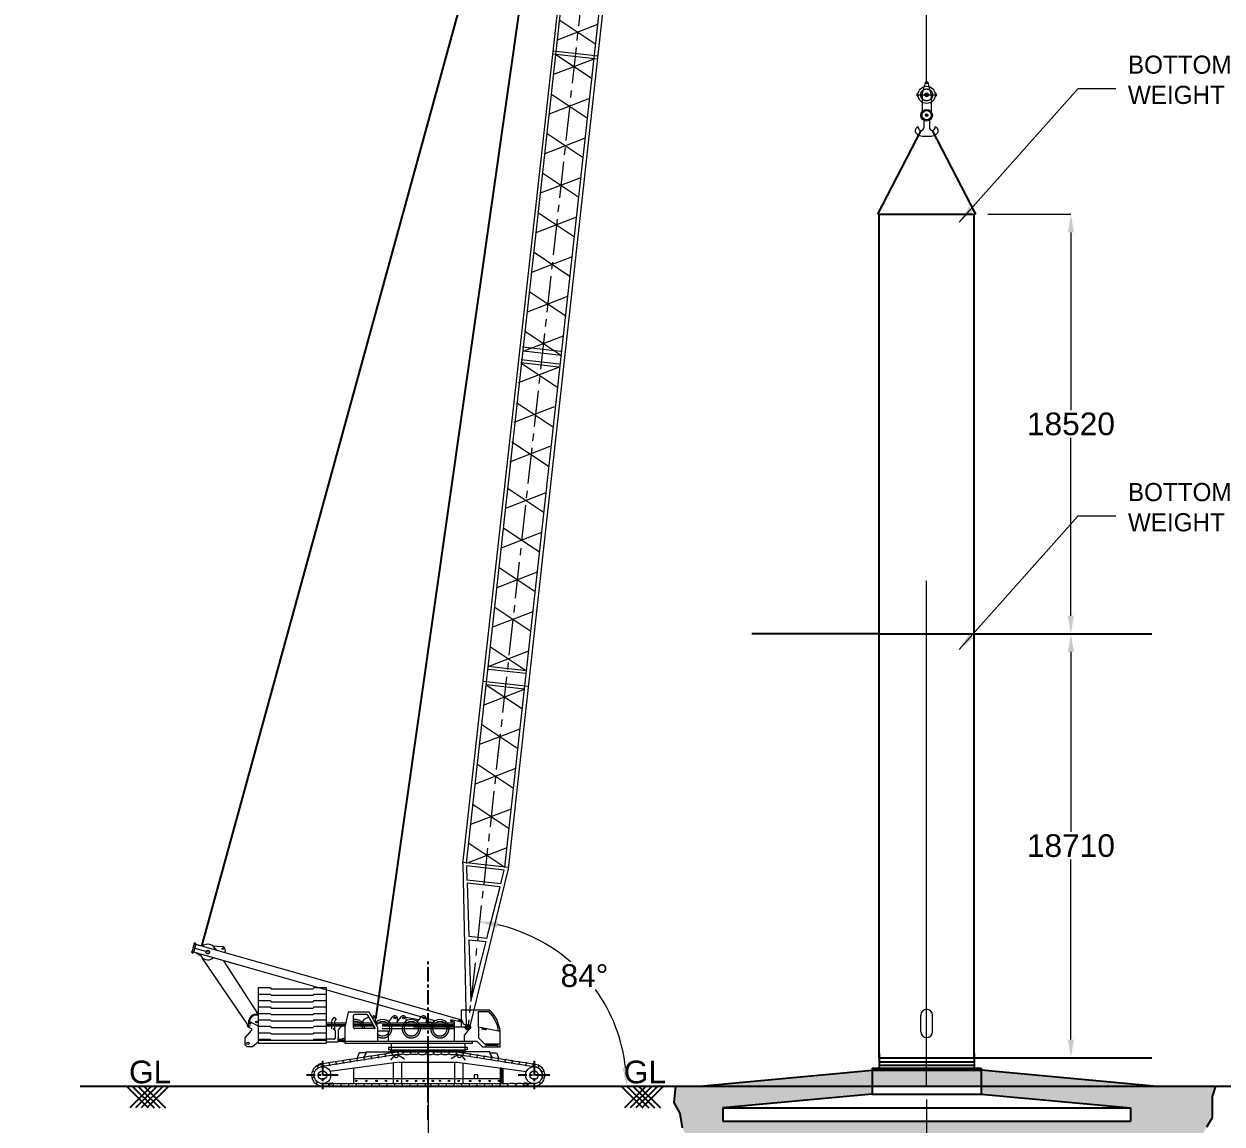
# Model space of a CAD drawing. Header units: millimetres. Extents: x -532461 to 503061443, y -184551 to 137919.
# Drawn here: x -426115 to -373233, y -157732 to -109174 of the extents above; entities that cross this region are included whole.
import ezdxf

# ---------------------------------------------------------------- set-up
doc = ezdxf.new("R2010")
doc.units = ezdxf.units.MM
doc.linetypes.add('CENTER', pattern=[50.8, 31.75, -6.35, 6.35, -6.35])
doc.linetypes.add('HIDDEN', pattern=[9.525, 6.35, -3.175])
doc.styles.get("Standard").update_dxf_attribs({"font": 'arial.ttf'})
doc.dimstyles.get("Standard").update_dxf_attribs({"dimtxt": 1000, "dimasz": 800, "dimexe": 0.18, "dimexo": 600, "dimgap": 100, "dimtad": 0, "dimtih": 1, "dimtoh": 1, "dimdec": 0, "dimzin": 0, "dimdsep": 46, "dimtxsty": 'Standard', "dimcen": 0.09, "dimadec": 0, "dimazin": 0, "dimtfac": 1, "dimtdec": 0, "dimtofl": 0, "dimtmove": 0, "dimatfit": 3, "dimfxl": 1, "dimtolj": 1, "dimtzin": 0, "dimlwd": 5, "dimlwe": 5, "dimarcsym": 0})
pattern_1 = [(37.5, (790.04, 0), (-3.200063, 97.882647), [0, -77.216, 0, -86.36, 0, -82.55]), (7.5, (790.04, 0), (89.904657, 143.36502), [0, -41.656, 0, -69.596, 0, -26.67]), (327.5, (727.55, 0), (158.198474, 0.287437), [0, -25.4, 0, -91.44, 0, -119.38]), (317.5, (727.55, 0), (152.71129, 44.585865), [0, -12.7, 0, -59.944, 0, -68.58])]

# ---------------------------------------------------------------- blocks, each defined once
blk = doc.blocks.new('*D16')
at = {"color": 0, "lineweight": 5, "ltscale": 50, "transparency": 16777216}
for p, q in [((-408271, -156654), (-408271, -163185)), ((-386271, -156654), (-386271, -163185)), ((-407471, -163184), (-399259, -163184)), ((-387071, -163184), (-395282, -163184))]:
    blk.add_line(p, q, dxfattribs=at)
at = {"color": 0, "ltscale": 50, "transparency": 16777216}
for points in [[(-407471, -163051), (-407471, -163318), (-408271, -163184)], [(-387071, -163051), (-387071, -163318), (-386271, -163184)]]:
    blk.add_solid(points, dxfattribs=at)
at = {"layer": 'Defpoints', "color": 0, "ltscale": 50, "transparency": 16777216}
for p in [(-408271, -156054), (-386271, -156054), (-408271, -163184)]:
    blk.add_point(p, dxfattribs=at)
at = {"color": 0, "ltscale": 50, "transparency": 16777216, "insert": (-397271, -163184), "char_height": 1000, "attachment_point": 5}
blk.add_mtext('\\A1;22000', dxfattribs=at)
blk = doc.blocks.new('LR 1400 2 crawler cran')
at = {"color": 7, "lineweight": 18, "ltscale": 50}
for p, q in [((-97753, 7457), (-97827, 7181)), ((-97682, 7438), (-97756, 7162)), ((-92946, 6126), (-97660, 7466)), ((-97557, 7437), (-97327, 7424)), ((-97062, 7112), (-97754, 7309)), ((-94757, 6273), (-97752, 7125)), ((-97654, 7097), (-97452, 6987)), ((-87109, 4095), (-97462, 7045)), ((-95367, 3924), (-97379, 6884)), ((-96915, 7402), (-96501, 7379)), ((-96865, 7351), (-96723, 7200)), ((-96371, 7235), (-96381, 7103)), ((-96436, 6753), (-94915, 4383)), ((-86021, 4152), (-92946, 6126)), ((-94915, 5563), (-94915, 3113)), ((-94915, 5563), (-94378, 5563)), ((-94378, 5563), (-94341, 5512)), ((-94341, 5512), (-92488, 5512)), ((-92451, 5563), (-92488, 5512)), ((-92451, 5563), (-91915, 5563)), ((-91915, 5563), (-91915, 3113)), ((-94915, 5279), (-94378, 5279)), ((-94915, 4995), (-94378, 4995)), ((-94378, 5279), (-94341, 5228)), ((-94378, 4995), (-94341, 4944)), ((-94341, 5228), (-92488, 5228)), ((-94341, 4944), (-92488, 4944)), ((-92451, 5279), (-92488, 5228)), ((-92451, 4995), (-92488, 4944)), ((-92451, 5279), (-91915, 5279)), ((-92451, 4995), (-91915, 4995)), ((-94915, 4711), (-94378, 4711)), ((-94915, 4427), (-94378, 4427)), ((-94378, 4711), (-94341, 4660)), ((-94378, 4427), (-94341, 4376)), ((-94341, 4660), (-92488, 4660)), ((-94341, 4376), (-92488, 4376)), ((-92451, 4711), (-92488, 4660)), ((-92451, 4427), (-92488, 4376)), ((-92451, 4711), (-91915, 4711)), ((-92451, 4427), (-91915, 4427)), ((-91561, 4254), (-91471, 4162)), ((-90931, 4487), (-91078, 3813)), ((-90017, 4487), (-90931, 4487)), ((-90707, 3804), (-90707, 4331)), ((-90116, 4378), (-90649, 4378)), ((-90219, 4191), (-90020, 4260)), ((-89752, 3792), (-90075, 4356)), ((-89632, 3811), (-90017, 4487)), ((-89909, 4298), (-89837, 4323)), ((-89737, 3995), (-89737, 4251)), ((-89149, 4058), (-88968, 4286)), ((-88769, 4058), (-88588, 4286)), ((-87818, 4137), (-88394, 4248)), ((-87881, 4058), (-87700, 4286)), ((-85937, 3813), (-85937, 4586)), ((-85937, 4586), (-84709, 4586)), ((-85191, 3813), (-85191, 4509)), ((-85191, 4509), (-84734, 4509)), ((-95324, 4015), (-95382, 3893)), ((-95365, 3835), (-95382, 3893)), ((-95209, 3748), (-95365, 3835)), ((-95324, 4015), (-95236, 4039)), ((-94915, 3859), (-95236, 4039)), ((-95209, 3748), (-95209, 3667)), ((-94915, 4143), (-94378, 4143)), ((-94915, 3859), (-94378, 3859)), ((-94378, 4143), (-94341, 4092)), ((-94378, 3859), (-94341, 3808)), ((-94341, 4092), (-92488, 4092)), ((-94341, 3808), (-92488, 3808)), ((-92451, 4143), (-92488, 4092)), ((-92451, 3859), (-92488, 3808)), ((-92451, 4143), (-91915, 4143)), ((-92451, 3859), (-91915, 3859)), ((-91038, 3994), (-91915, 3994)), ((-91668, 4072), (-91668, 3752)), ((-91509, 3674), (-91606, 3752)), ((-91540, 4065), (-91540, 3699)), ((-91078, 3813), (-91078, 3113)), ((-89868, 3994), (-90707, 3994)), ((-89771, 3760), (-90664, 3760)), ((-90272, 3994), (-90272, 4118)), ((-86258, 3994), (-89736, 3994)), ((-89632, 3208), (-89632, 3811)), ((-88769, 4227), (-88769, 3994)), ((-88389, 4227), (-88389, 3994)), ((-87501, 4227), (-87501, 3994)), ((-87198, 4018), (-87501, 4076)), ((-86062, 4076), (-86390, 4139)), ((-86258, 4048), (-86390, 4073)), ((-86258, 4051), (-86258, 3208)), ((-85808, 3460), (-85585, 3734)), ((-84222, 3632), (-85191, 3813)), ((-85191, 3813), (-85191, 3352)), ((-85018, 3747), (-84866, 3719)), ((-84885, 3712), (-84996, 3733)), ((-84888, 3733), (-84992, 3753)), ((-84871, 3738), (-84857, 3738)), ((-84857, 3738), (-84857, 3701)), ((-95487, 3349), (-95209, 3667)), ((-95487, 3044), (-95487, 3349)), ((-95155, 2967), (-94915, 3174)), ((-94915, 3575), (-94378, 3575)), ((-94915, 3291), (-94378, 3291)), ((-94915, 3240), (-91915, 3240)), ((-94378, 3575), (-94341, 3524)), ((-94378, 3291), (-94341, 3240)), ((-94341, 3524), (-92488, 3524)), ((-92451, 3575), (-92488, 3524)), ((-92451, 3291), (-92488, 3240)), ((-92451, 3575), (-91915, 3575)), ((-92451, 3291), (-91915, 3291)), ((-91567, 3283), (-91881, 3283)), ((-91509, 3674), (-91509, 3340)), ((-91398, 3346), (-91398, 3151)), ((-91398, 3346), (-91375, 3346)), ((-91398, 3248), (-91078, 3248)), ((-91375, 3674), (-91375, 3346)), ((-91350, 3296), (-91219, 3296)), ((-91350, 3200), (-91219, 3200)), ((-91175, 3314), (-91078, 3314)), ((-91175, 3183), (-91078, 3183)), ((-91078, 3208), (-85446, 3208)), ((-89632, 3652), (-89160, 3652)), ((-89160, 3208), (-89160, 3652)), ((-85808, 3208), (-85808, 3460)), ((-85446, 3113), (-85446, 3208)), ((-85446, 3208), (-85263, 3208)), ((-85263, 3208), (-85011, 2954)), ((-85191, 3352), (-84926, 3085)), ((-84866, 3701), (-84856, 3701)), ((-84222, 2954), (-84222, 3632)), ((-95487, 3044), (-95416, 2967)), ((-95416, 2967), (-95155, 2967)), ((-94915, 3113), (-91915, 3113)), ((-91398, 3151), (-91915, 3151)), ((-91078, 3113), (-90965, 3113)), ((-90965, 3113), (-85785, 3113)), ((-90454, 2688), (-90527, 2509)), ((-90191, 2688), (-90454, 2688)), ((-90154, 2660), (-90265, 2484)), ((-90191, 2688), (-90154, 2660)), ((-90154, 2728), (-88684, 2728)), ((-90154, 2728), (-90154, 2660)), ((-89035, 2679), (-89262, 2643)), ((-89155, 2943), (-85692, 2943)), ((-89155, 2943), (-89155, 2812)), ((-89053, 2812), (-89155, 2812)), ((-89082, 2701), (-89082, 2765)), ((-89053, 2765), (-89082, 2765)), ((-89053, 2812), (-85793, 2812)), ((-89053, 2765), (-85793, 2765)), ((-89045, 3113), (-89045, 2797)), ((-88981, 2594), (-88993, 2668)), ((-88780, 2719), (-88957, 2691)), ((-88725, 2781), (-88748, 2781)), ((-88741, 2725), (-88741, 2725)), ((-88727, 2634), (-88738, 2709)), ((-88725, 2781), (-88725, 2728)), ((-88725, 2781), (-86117, 2781)), ((-84688, 2728), (-88725, 2728)), ((-88620, 2727), (-88707, 2727)), ((-88526, 2710), (-88526, 2635)), ((-88432, 2727), (-88281, 2727)), ((-88187, 2710), (-88187, 2635)), ((-88187, 2710), (-88187, 2635)), ((-88094, 2727), (-87943, 2727)), ((-87849, 2710), (-87849, 2635)), ((-87755, 2727), (-87604, 2727)), ((-87510, 2710), (-87510, 2635)), ((-87510, 2710), (-87510, 2635)), ((-87266, 2727), (-87416, 2727)), ((-87172, 2710), (-87172, 2635)), ((-87078, 2727), (-86927, 2727)), ((-86833, 2710), (-86833, 2635)), ((-86833, 2710), (-86833, 2635)), ((-86739, 2727), (-86588, 2727)), ((-86495, 2710), (-86495, 2635)), ((-86401, 2727), (-86250, 2727)), ((-86156, 2635), (-86156, 2710)), ((-86117, 2781), (-86117, 2728)), ((-86094, 2781), (-86117, 2781)), ((-86075, 2721), (-85889, 2692)), ((-85861, 2594), (-85849, 2668)), ((-85807, 2679), (-85580, 2643)), ((-85692, 2812), (-85793, 2812)), ((-85765, 2765), (-85793, 2765)), ((-85785, 3113), (-85785, 2797)), ((-85785, 3113), (-85446, 3113)), ((-85765, 2701), (-85765, 2765)), ((-85692, 2943), (-85692, 2812)), ((-85011, 2954), (-84222, 2954)), ((-84926, 3085), (-84222, 3085)), ((-84860, 3085), (-84860, 2954)), ((-84860, 3022), (-84344, 3022)), ((-84688, 2728), (-84688, 2660)), ((-84651, 2688), (-84688, 2660)), ((-84688, 2660), (-84578, 2484)), ((-84651, 2688), (-84388, 2688)), ((-84388, 2688), (-84315, 2509)), ((-84344, 3085), (-84344, 2954)), ((-92064, 2108), (-92075, 2182)), ((-91811, 2240), (-92039, 2204)), ((-91786, 2134), (-91997, 2101)), ((-91757, 2155), (-91769, 2230)), ((-88694, 2268), (-91741, 1868)), ((-91503, 2289), (-91730, 2253)), ((-91478, 2183), (-91723, 2144)), ((-91449, 2204), (-91461, 2279)), ((-91194, 2337), (-91422, 2302)), ((-91169, 2231), (-91415, 2193)), ((-91141, 2253), (-91152, 2327)), ((-90886, 2386), (-91113, 2350)), ((-90861, 2280), (-91106, 2241)), ((-90832, 2302), (-90844, 2376)), ((-90577, 2435), (-90805, 2399)), ((-90553, 2329), (-90798, 2290)), ((-90524, 2350), (-90535, 2425)), ((-90527, 2509), (-90527, 2439)), ((-90269, 2484), (-90496, 2448)), ((-90244, 2378), (-90490, 2339)), ((-90215, 2399), (-90227, 2474)), ((-89960, 2532), (-90188, 2496)), ((-89936, 2426), (-90181, 2388)), ((-89907, 2448), (-89919, 2522)), ((-89652, 2581), (-89879, 2545)), ((-89628, 2475), (-89873, 2436)), ((-89598, 2497), (-89610, 2571)), ((-89596, 2480), (-89596, 2480)), ((-89343, 2630), (-89571, 2594)), ((-89318, 2524), (-89564, 2485)), ((-89290, 2545), (-89302, 2620)), ((-89287, 2529), (-89287, 2529)), ((-89010, 2573), (-89256, 2534)), ((-88882, 2593), (-89072, 2366)), ((-88979, 2577), (-88979, 2578)), ((-88953, 2234), (-88953, 1323)), ((-88756, 2613), (-88947, 2583)), ((-88822, 2602), (-88763, 2611)), ((-88763, 2611), (-88450, 2415)), ((-88694, 2268), (-86114, 2268)), ((-88620, 2619), (-88690, 2619)), ((-88583, 2268), (-88583, 1321)), ((-88432, 2619), (-88281, 2619)), ((-87943, 2619), (-88094, 2619)), ((-87755, 2619), (-87604, 2619)), ((-87416, 2619), (-87266, 2619)), ((-87078, 2619), (-86927, 2619)), ((-86739, 2619), (-86588, 2619)), ((-86401, 2619), (-86250, 2619)), ((-86079, 2611), (-86393, 2415)), ((-86242, 2268), (-86242, 1321)), ((-86156, 2619), (-86156, 2619)), ((-86132, 2268), (-83067, 1865)), ((-86090, 2613), (-85896, 2583)), ((-85961, 2593), (-85770, 2366)), ((-85872, 2234), (-85872, 1323)), ((-85832, 2572), (-85587, 2534)), ((-85552, 2545), (-85541, 2620)), ((-85523, 2524), (-85278, 2485)), ((-85499, 2630), (-85271, 2594)), ((-85244, 2497), (-85232, 2571)), ((-85215, 2475), (-84970, 2436)), ((-85190, 2581), (-84963, 2545)), ((-84936, 2448), (-84924, 2522)), ((-84907, 2426), (-84661, 2388)), ((-84882, 2532), (-84654, 2496)), ((-84627, 2399), (-84615, 2473)), ((-84598, 2378), (-84353, 2339)), ((-84578, 2484), (-84346, 2448)), ((-84319, 2350), (-84307, 2425)), ((-84315, 2509), (-84315, 2443)), ((-84290, 2329), (-84044, 2290)), ((-84265, 2435), (-84038, 2399)), ((-84010, 2302), (-83998, 2376)), ((-83981, 2280), (-83736, 2241)), ((-83956, 2386), (-83729, 2350)), ((-83702, 2253), (-83690, 2327)), ((-83673, 2232), (-83427, 2193)), ((-83648, 2338), (-83421, 2302)), ((-83393, 2204), (-83382, 2279)), ((-83365, 2183), (-83119, 2144)), ((-83340, 2289), (-83112, 2253)), ((-83085, 2156), (-83073, 2230)), ((-83056, 2134), (-82810, 2095)), ((-83031, 2240), (-82804, 2204)), ((-82776, 2107), (-82765, 2181)), ((-82719, 2191), (-82647, 2174)), ((-92432, 1604), (-92521, 1580)), ((-92415, 1848), (-92499, 1884)), ((-92254, 2045), (-92288, 2112)), ((-90707, 2004), (-90707, 1330)), ((-84231, 2004), (-84231, 1515)), ((-84176, 2004), (-84231, 2004)), ((-84176, 2004), (-84176, 1515)), ((-84118, 2004), (-84118, 1330)), ((-82748, 2085), (-82664, 2066)), ((-82554, 2045), (-82519, 2112)), ((-82377, 1855), (-82308, 1884)), ((-82359, 1600), (-82287, 1580)), ((-92296, 1404), (-92351, 1330)), ((-92296, 1404), (-92351, 1330)), ((-92074, 1330), (-91880, 1330)), ((-92074, 1330), (-92074, 1221)), ((-91980, 1221), (-91880, 1221)), ((-91602, 1313), (-91602, 1238)), ((-91509, 1330), (-91358, 1330)), ((-91509, 1221), (-91358, 1221)), ((-91264, 1313), (-91264, 1238)), ((-91170, 1330), (-91019, 1330)), ((-91170, 1221), (-91019, 1221)), ((-90925, 1313), (-90925, 1238)), ((-90831, 1330), (-90681, 1330)), ((-90831, 1221), (-90681, 1221)), ((-90707, 1551), (-84118, 1551)), ((-90587, 1313), (-90587, 1238)), ((-90493, 1330), (-90342, 1330)), ((-90493, 1221), (-90342, 1221)), ((-90248, 1313), (-90248, 1238)), ((-90154, 1330), (-90003, 1330)), ((-90154, 1221), (-90003, 1221)), ((-89910, 1313), (-89910, 1238)), ((-89910, 1313), (-89910, 1238)), ((-89816, 1330), (-89665, 1330)), ((-89816, 1221), (-89665, 1221)), ((-89571, 1313), (-89571, 1238)), ((-89477, 1330), (-89326, 1330)), ((-89477, 1221), (-89326, 1221)), ((-89232, 1313), (-89232, 1238)), ((-89139, 1330), (-88988, 1330)), ((-89139, 1221), (-88988, 1221)), ((-88894, 1313), (-88894, 1238)), ((-88800, 1330), (-88649, 1330)), ((-88800, 1221), (-88649, 1221)), ((-88555, 1313), (-88555, 1238)), ((-88555, 1313), (-88555, 1238)), ((-88461, 1330), (-88311, 1330)), ((-88461, 1221), (-88311, 1221)), ((-88217, 1313), (-88217, 1238)), ((-88123, 1330), (-87972, 1330)), ((-88123, 1221), (-87972, 1221)), ((-87878, 1313), (-87878, 1238)), ((-87878, 1313), (-87878, 1238)), ((-87784, 1330), (-87633, 1330)), ((-87784, 1221), (-87633, 1221)), ((-87540, 1313), (-87540, 1238)), ((-87446, 1330), (-87380, 1330)), ((-87446, 1221), (-87380, 1221)), ((-87286, 1313), (-87286, 1238)), ((-87192, 1330), (-87041, 1330)), ((-87192, 1221), (-87041, 1221)), ((-86947, 1313), (-86947, 1238)), ((-86947, 1313), (-86947, 1238)), ((-86853, 1330), (-86702, 1330)), ((-86853, 1221), (-86702, 1221)), ((-86609, 1313), (-86609, 1238)), ((-86515, 1330), (-86364, 1330)), ((-86515, 1221), (-86364, 1221)), ((-86270, 1313), (-86270, 1238)), ((-86270, 1313), (-86270, 1238)), ((-86176, 1330), (-86025, 1330)), ((-86176, 1221), (-86025, 1221)), ((-85931, 1313), (-85931, 1238)), ((-85838, 1330), (-85687, 1330)), ((-85838, 1221), (-85687, 1221)), ((-85593, 1313), (-85593, 1238)), ((-85499, 1330), (-85348, 1330)), ((-85499, 1221), (-85348, 1221)), ((-85254, 1313), (-85254, 1238)), ((-85160, 1330), (-85010, 1330)), ((-85160, 1221), (-85010, 1221)), ((-84916, 1313), (-84916, 1238)), ((-84916, 1313), (-84916, 1238)), ((-84822, 1330), (-84671, 1330)), ((-84822, 1221), (-84671, 1221)), ((-84577, 1313), (-84577, 1238)), ((-84483, 1330), (-84332, 1330)), ((-84483, 1221), (-84332, 1221)), ((-84239, 1313), (-84239, 1238)), ((-84231, 1473), (-84231, 1316)), ((-84195, 1494), (-84214, 1494)), ((-84176, 1473), (-84176, 1330)), ((-84145, 1330), (-83994, 1330)), ((-84145, 1221), (-83994, 1221)), ((-83900, 1313), (-83900, 1238)), ((-83637, 1330), (-83788, 1330)), ((-83637, 1221), (-83788, 1221)), ((-83543, 1313), (-83543, 1238)), ((-83299, 1330), (-83449, 1330)), ((-83299, 1221), (-83449, 1221)), ((-83205, 1313), (-83205, 1238)), ((-82927, 1330), (-82827, 1330)), ((-82927, 1221), (-82827, 1221)), ((-82734, 1313), (-82734, 1238)), ((-82501, 1390), (-82456, 1330))]:
    blk.add_line(p, q, dxfattribs=at)
at = {"linetype": 'CENTER', "ltscale": 20}
for p, q in [((-87404, -265), (-87404, 6775)), ((-92074, 2326), (-92074, 1089)), ((-82732, 2326), (-82732, 1089)), ((-91379, 1701), (-92770, 1701)), ((-82038, 1701), (-83429, 1701))]:
    blk.add_line(p, q, dxfattribs=at)
at = {"color": 7, "linetype": 'HIDDEN', "lineweight": 18, "ltscale": 500}
for p, q in [((-91055, 3919), (-91915, 3919)), ((-91067, 3861), (-91915, 3861)), ((-89825, 3919), (-90707, 3919)), ((-89792, 3861), (-90707, 3861)), ((-86258, 3919), (-89693, 3919)), ((-86258, 3861), (-89661, 3861)), ((-86258, 3752), (-89632, 3752))]:
    blk.add_line(p, q, dxfattribs=at)
at = {"color": 251, "lineweight": 18, "ltscale": 50}
blk.add_line((-85655, 3813), (-88057, 3813), dxfattribs=at)
at = {"color": 7, "ltscale": 50}
for p, q in [((-88748, 2781), (-88748, 2812)), ((-86094, 2781), (-86094, 2812))]:
    blk.add_line(p, q, dxfattribs=at)
for p, q in [((-91997, 2101), (-92028, 2096)), ((-91786, 1313), (-91786, 1238)), ((-91725, 1330), (-91658, 1330)), ((-91725, 1221), (-91658, 1221)), ((-83082, 1330), (-83149, 1330)), ((-83082, 1221), (-83149, 1221)), ((-83021, 1313), (-83021, 1238))]:
    blk.add_line(p, q)
at = {"color": 7, "lineweight": 18, "ltscale": 50}
blk.add_lwpolyline([(-85216, 1710), (-85381, 1710), (-85381, 1559), (-85216, 1559)], close=True, dxfattribs=at)
for centre, radius in [((-97708, 7480), 12.1), ((-97800, 7138), 12.1), ((-97136, 7134), 82.7), ((-96477, 7279), 30.7), ((-89818, 4248), 26.6), ((-88875, 4227), 40.2), ((-88496, 4227), 40.2), ((-87603, 4227), 40.2), ((-95310, 3884), 28.1), ((-95263, 3985), 28.1), ((-94986, 4043), 34.3), ((-86390, 4106), 32.7), ((-85987, 4085), 26.5), ((-85655, 3813), 74), ((-85655, 3813), 43.9), ((-85018, 3747), 6.43), ((-95364, 3107), 55.4), ((-88812, 2534), 69.3), ((-86031, 2534), 69.3), ((-92074, 1701), 371), ((-92074, 1701), 188), ((-82734, 1701), 371), ((-82734, 1701), 188), ((-90580, 1449), 32.7), ((-90134, 1449), 32.7), ((-89687, 1449), 32.7), ((-89272, 1449), 32.7), ((-88771, 1449), 32.7), ((-88335, 1449), 32.7), ((-87939, 1449), 32.7), ((-87600, 1449), 32.7), ((-87200, 1449), 32.7), ((-86886, 1449), 32.7), ((-86490, 1449), 32.7), ((-86055, 1449), 32.7), ((-85553, 1449), 32.7), ((-85138, 1449), 32.7), ((-84691, 1449), 32.7), ((-84279, 1449), 32.7)]:
    blk.add_circle(centre, radius, dxfattribs=at)
for centre, radius, start, end in [((-97708, 7480), 50.2, 302.5213, 207.4787), ((-97136, 7134), 348, 14.6741, 133.5784), ((-97800, 7138), 50.2, 122.5213, 27.4787), ((-97136, 7134), 348, 194.6741, 313.5784), ((-96516, 7235), 144, 359.7096, 85.7599), ((-94986, 4043), 348, 78.1321, 187.2727), ((-94986, 4043), 312, 76.7509, 183.732), ((-91428, 4052), 241, 123.3487, 175.2533), ((-90645, 4314), 63.6, 93.0657, 165.2293), ((-90118, 4326), 51.6, 35.4525, 88.4772), ((-89813, 4249), 76.8, 358.6842, 110.3303), ((-88881, 4212), 114, 7.597, 143.5529), ((-88501, 4212), 114, 7.597, 143.5529), ((-87614, 4212), 114, 7.597, 143.5529), ((-85808, 3423), 1528, 8.3851, 45.293), ((-85808, 3423), 1600, 7.49, 46.6093), ((-91419, 4044), 253, 190.4495, 191.2188), ((-91404, 4041), 138, 118.9204, 170.0618), ((-91041, 3545), 358, 117.9456, 158.7654), ((-90654, 3812), 53.1, 187.8689, 280.4283), ((-90623, 3752), 320, 49.1028, 103.0055), ((-90623, 3752), 406, 36.5666, 99.7339), ((-90171, 4100), 102, 117.8453, 169.9202), ((-89769, 3780), 20.8, 265.5518, 33.0296), ((-89416, 3752), 406, 36.5666, 142.6509), ((-89416, 3752), 320, 49.1028, 130.8972), ((-88148, 3752), 406, 36.5666, 126.3294), ((-88148, 3752), 320, 49.1028, 130.8972), ((-86891, 3752), 406, 36.5666, 143.4334), ((-86891, 3752), 320, 49.1028, 130.8972), ((-85987, 4085), 75.8, 8.9531, 186.8597), ((-85698, 4131), 217, 189.2329, 281.5866), ((-85655, 3813), 106, 311.6836, 90), ((-85655, 3813), 106, 311.6836, 316.0238), ((-85018, 3747), 19.8, 21.2623, 317.5455), ((-85018, 3747), 12.9, 64.1438, 274.6639), ((-85015, 3598), 136, 81.8028, 91.3414), ((-84961, 3885), 136, 247.4663, 257.005), ((-84887, 3746), 12.8, 253.0769, 302.6432), ((-84888, 3700), 12.8, 36.1646, 85.7308), ((-84871, 3725), 13.2, 90, 131.6113), ((-84866, 3714), 13.2, 207.1964, 269.8089), ((-84871, 3725), 13.2, 68.9988, 69.1245), ((-91844, 3345), 72.2, 189.8337, 239.243), ((-91568, 3342), 59, 271.1463, 1.6713), ((-91350, 3248), 47.9, 90, 270), ((-91104, 3248), 124, 157.3822, 202.6178), ((-91175, 3248), 65.4, 90, 132.9283), ((-91175, 3248), 65.4, 227.0717, 270), ((-89029, 2610), 68.9, 58.1267, 94.7037), ((-88941, 2624), 68.9, 103.6693, 139.8733), ((-88775, 2650), 68.9, 58.258, 94.3999), ((-88703, 2685), 42.3, 94.7519, 146.051), ((-88632, 2387), 340, 71.824, 87.9302), ((-88420, 2387), 340, 92.0698, 108.176), ((-88294, 2387), 340, 71.824, 87.9302), ((-88081, 2387), 340, 92.0698, 108.176), ((-87955, 2387), 340, 71.824, 87.9302), ((-87743, 2387), 340, 92.0698, 108.176), ((-87616, 2387), 340, 71.824, 87.9302), ((-87404, 2387), 340, 92.0698, 108.176), ((-87278, 2387), 340, 71.824, 87.9302), ((-87066, 2387), 340, 92.0698, 108.176), ((-86939, 2387), 340, 71.824, 87.9302), ((-86727, 2387), 340, 92.0698, 108.176), ((-86601, 2387), 340, 71.824, 87.9302), ((-86388, 2387), 340, 92.0698, 108.176), ((-86262, 2387), 340, 71.824, 87.9302), ((-86098, 2578), 145, 81.0975, 113.6282), ((-85901, 2625), 67.2, 40.0044, 80.3067), ((-85813, 2610), 68.9, 85.2963, 121.742), ((-92305, 2076), 39.8, 64.9723, 120.016), ((-92249, 2105), 39.8, 115.2291, 170.2728), ((-92111, 2126), 65.8, 57.4454, 95.7343), ((-92025, 2140), 65.8, 101.8567, 140.1457), ((-91805, 2171), 68.9, 58.1267, 97.5041), ((-91793, 2173), 40.2, 278.0505, 333.3059), ((-91716, 2185), 68.9, 100.4959, 139.8733), ((-91729, 2183), 39.5, 224.1861, 278.2902), ((-91497, 2220), 68.9, 58.1267, 94.7037), ((-91485, 2222), 40.2, 280.3723, 333.2963), ((-91408, 2234), 68.9, 100.4959, 139.8733), ((-91421, 2232), 39.5, 224.1861, 278.2902), ((-91189, 2269), 68.9, 58.1267, 97.5041), ((-91176, 2271), 40.2, 278.0505, 333.3059), ((-91100, 2283), 68.9, 100.4959, 139.8733), ((-91112, 2281), 39.5, 224.1861, 278.2902), ((-90880, 2318), 68.9, 58.1267, 94.7037), ((-90868, 2320), 40.2, 280.3723, 333.2963), ((-90791, 2332), 68.9, 100.4959, 139.8733), ((-90804, 2329), 39.5, 224.1861, 278.2902), ((-90572, 2366), 68.9, 58.1267, 97.5041), ((-90560, 2369), 40.2, 278.0505, 333.3059), ((-90483, 2380), 68.9, 100.4959, 139.8733), ((-90495, 2378), 39.5, 224.1861, 278.2902), ((-90263, 2415), 68.9, 58.1267, 94.7037), ((-90251, 2417), 40.2, 277.0578, 333.2811), ((-90174, 2429), 68.9, 100.4959, 139.8733), ((-90187, 2427), 39.5, 224.1861, 278.2902), ((-89955, 2464), 68.9, 58.1267, 97.5041), ((-89943, 2466), 40.1, 278.3925, 333.3105), ((-89866, 2478), 68.9, 100.4959, 139.8733), ((-89878, 2475), 39.5, 224.1861, 278.2902), ((-89646, 2512), 68.9, 58.1267, 94.7037), ((-89634, 2515), 40.1, 278.6463, 333.3125), ((-89557, 2526), 68.9, 101.4176, 139.8733), ((-89570, 2524), 39.5, 224.1861, 278.2902), ((-89338, 2561), 68.9, 58.1267, 94.7037), ((-89326, 2563), 40.2, 277.4666, 333.2934), ((-89249, 2575), 68.9, 101.4176, 139.8733), ((-89261, 2573), 39.5, 224.1861, 278.2902), ((-89017, 2612), 40.1, 279.6495, 333.3097), ((-88953, 2622), 40.3, 224.733, 278.3127), ((-88763, 2652), 40.3, 279.7604, 333.2665), ((-88690, 2669), 49.9, 223.3202, 269.9983), ((-88632, 2959), 340, 272.0698, 288.176), ((-88420, 2959), 340, 251.824, 267.9302), ((-88294, 2959), 340, 272.0698, 288.176), ((-88081, 2959), 340, 251.824, 267.9302), ((-87955, 2959), 340, 272.0698, 288.176), ((-87743, 2959), 340, 251.824, 267.9302), ((-87616, 2959), 340, 272.0698, 288.176), ((-87404, 2959), 340, 251.824, 267.9302), ((-87278, 2959), 340, 272.0698, 288.176), ((-87066, 2959), 340, 251.824, 267.9302), ((-86939, 2959), 340, 272.0698, 288.176), ((-86727, 2959), 340, 251.824, 267.9302), ((-86601, 2959), 340, 272.0698, 288.176), ((-86388, 2959), 340, 251.824, 267.9302), ((-86262, 2959), 340, 272.0698, 288.176), ((-86052, 2837), 227, 242.6156, 260.2343), ((-85890, 2622), 40.4, 261.2021, 315.2314), ((-85825, 2612), 40.3, 206.7342, 260.1071), ((-85581, 2573), 39.7, 261.8383, 315.769), ((-85593, 2575), 68.9, 40.1267, 79.5041), ((-85517, 2563), 40.3, 206.7316, 260.3027), ((-85505, 2563), 66.9, 85.0231, 122.6812), ((-85272, 2524), 39.7, 261.8665, 315.7686), ((-85285, 2526), 68.9, 40.1267, 79.5041), ((-85208, 2515), 40.3, 206.7371, 259.951), ((-85196, 2514), 66.9, 85.0257, 122.6786), ((-84964, 2476), 39.7, 261.8318, 315.7691), ((-84977, 2478), 68.9, 40.1267, 79.5041), ((-84900, 2466), 40.3, 206.7355, 260.0366), ((-84888, 2466), 66.9, 85.0257, 122.6786), ((-84656, 2427), 39.7, 261.7959, 315.7696), ((-84668, 2429), 68.9, 40.1267, 79.5041), ((-84591, 2417), 40.3, 206.7437, 259.6435), ((-84579, 2417), 66.9, 85.0257, 122.6786), ((-84347, 2378), 39.7, 261.8256, 315.7692), ((-84360, 2380), 68.9, 40.1267, 79.5041), ((-84283, 2369), 40.3, 206.7522, 259.5495), ((-84271, 2368), 66.9, 85.0257, 122.6786), ((-84039, 2329), 39.7, 261.8323, 315.7691), ((-84051, 2332), 68.9, 40.1267, 79.5041), ((-83974, 2320), 40.3, 206.7428, 259.6803), ((-83962, 2320), 66.9, 85.0257, 122.6786), ((-83730, 2281), 39.7, 261.8441, 315.7689), ((-83743, 2283), 68.9, 40.1267, 79.5041), ((-83666, 2271), 40.3, 206.7428, 259.6803), ((-83654, 2271), 66.9, 85.0257, 122.6786), ((-83422, 2232), 39.7, 261.8441, 315.7689), ((-83434, 2234), 68.9, 40.1267, 79.5041), ((-83357, 2222), 40.3, 206.7428, 259.6803), ((-83345, 2222), 66.9, 85.0257, 122.6786), ((-83113, 2183), 39.7, 261.8441, 315.7689), ((-83126, 2185), 68.9, 40.1267, 79.5041), ((-83049, 2174), 40.3, 206.7428, 259.6803), ((-83037, 2173), 66.9, 85.0257, 122.6786), ((-82817, 2137), 68.9, 40.1267, 79.5041), ((-82728, 2123), 68.9, 82.4959, 121.8733), ((-82734, 1701), 480, 66.3526, 79.6311), ((-82558, 2105), 39.8, 9.7272, 64.7709), ((-82502, 2076), 39.8, 59.984, 115.0277), ((-92074, 1701), 480, 160.2136, 190.0714), ((-92492, 1627), 55.4, 190.0095, 238.4543), ((-92492, 1849), 36.5, 101.0914, 155.2189), ((-92468, 1904), 36.5, 158.2457, 212.3732), ((-92074, 1701), 480, 121.5977, 153.2509), ((-92505, 1633), 66.2, 329.6204, 10.3768), ((-92480, 1542), 66.2, 20.0183, 60.7746), ((-92428, 1882), 27.4, 266.2656, 321.2698), ((-92449, 1835), 27.4, 352.1948, 47.199), ((-92275, 2039), 22.4, 294.9681, 14.9175), ((-92236, 2060), 22.4, 220.3276, 300.277), ((-92100, 2126), 40.2, 277.846, 333.1015), ((-92035, 2136), 40.2, 224.4896, 279.7451), ((-82805, 2135), 39.7, 261.8441, 315.7689), ((-82741, 2124), 39.5, 206.1861, 260.2902), ((-82571, 2060), 22.4, 239.723, 319.6724), ((-82532, 2039), 22.4, 165.0825, 245.0319), ((-82734, 1701), 371, 26.1218, 59.5439), ((-82734, 1701), 480, 26.7491, 58.4023), ((-82379, 1882), 27.4, 218.7302, 273.7344), ((-82327, 1542), 66.2, 119.2254, 159.9817), ((-82358, 1835), 27.4, 132.801, 187.8052), ((-82734, 1701), 371, 349.8172, 20.4136), ((-82302, 1633), 66.2, 169.6232, 210.3796), ((-82339, 1904), 36.5, 327.6268, 21.7543), ((-82315, 1849), 36.5, 24.7811, 78.9086), ((-82316, 1627), 55.4, 301.5457, 349.9905), ((-82734, 1701), 480, 349.9286, 19.7864), ((-92472, 1554), 55.4, 151.9407, 200.3856), ((-92074, 1701), 480, 200.3236, 228.4313), ((-92356, 1389), 58.8, 232.4081, 275.2186), ((-92293, 1342), 58.8, 191.2414, 234.0519), ((-92397, 1367), 93.9, 14.6949, 45.9338), ((-92074, 1701), 480, 238.0287, 258.4698), ((-92303, 1297), 93.9, 60.5262, 91.7651), ((-92141, 1504), 274, 264.1195, 284.316), ((-92146, 1206), 130, 56.1216, 81.4695), ((-91967, 990), 340, 92.0698, 108.176), ((-91967, 1562), 340, 251.824, 267.9302), ((-91892, 990), 340, 71.824, 87.9302), ((-91892, 1562), 340, 272.0698, 288.176), ((-91496, 990), 340, 92.0698, 108.176), ((-91496, 1562), 340, 251.824, 267.9302), ((-91370, 990), 340, 71.824, 87.9302), ((-91370, 1562), 340, 272.0698, 288.176), ((-91158, 990), 340, 92.0698, 108.176), ((-91158, 1562), 340, 251.824, 267.9302), ((-91031, 990), 340, 71.824, 87.9302), ((-91031, 1562), 340, 272.0698, 288.176), ((-90819, 990), 340, 92.0698, 108.176), ((-90819, 1562), 340, 251.824, 267.9302), ((-90693, 990), 340, 71.824, 87.9302), ((-90693, 1562), 340, 272.0698, 288.176), ((-90481, 990), 340, 92.0698, 108.176), ((-90481, 1562), 340, 251.824, 267.9302), ((-90354, 990), 340, 71.824, 87.9302), ((-90354, 1562), 340, 272.0698, 288.176), ((-90142, 990), 340, 92.0698, 108.176), ((-90142, 1562), 340, 251.824, 267.9302), ((-90016, 990), 340, 71.824, 87.9302), ((-90016, 1562), 340, 272.0698, 288.176), ((-89803, 990), 340, 92.0698, 108.176), ((-89803, 1562), 340, 251.824, 267.9302), ((-89677, 990), 340, 71.824, 87.9302), ((-89677, 1562), 340, 272.0698, 288.176), ((-89465, 990), 340, 92.0698, 108.176), ((-89465, 1562), 340, 251.824, 267.9302), ((-89339, 990), 340, 71.824, 87.9302), ((-89339, 1562), 340, 272.0698, 288.176), ((-89126, 990), 340, 92.0698, 108.176), ((-89126, 1562), 340, 251.824, 267.9302), ((-89000, 990), 340, 71.824, 87.9302), ((-89000, 1562), 340, 272.0698, 288.176), ((-88788, 990), 340, 92.0698, 108.176), ((-88788, 1562), 340, 251.824, 267.9302), ((-88661, 990), 340, 71.824, 87.9302), ((-88661, 1562), 340, 272.0698, 288.176), ((-88449, 990), 340, 92.0698, 108.176), ((-88449, 1562), 340, 251.824, 267.9302), ((-88323, 990), 340, 71.824, 87.9302), ((-88323, 1562), 340, 272.0698, 288.176), ((-88110, 990), 340, 92.0698, 108.176), ((-88110, 1562), 340, 251.824, 267.9302), ((-87984, 990), 340, 71.824, 87.9302), ((-87984, 1562), 340, 272.0698, 288.176), ((-87772, 990), 340, 92.0698, 108.176), ((-87772, 1562), 340, 251.824, 267.9302), ((-87646, 990), 340, 71.824, 87.9302), ((-87646, 1562), 340, 272.0698, 288.176), ((-87433, 990), 340, 92.0698, 108.176), ((-87433, 1562), 340, 251.824, 267.9302), ((-87392, 990), 340, 71.824, 87.9302), ((-87392, 1562), 340, 272.0698, 288.176), ((-87180, 990), 340, 92.0698, 108.176), ((-87180, 1562), 340, 251.824, 267.9302), ((-87053, 990), 340, 71.824, 87.9302), ((-87053, 1562), 340, 272.0698, 288.176), ((-86841, 990), 340, 92.0698, 108.176), ((-86841, 1562), 340, 251.824, 267.9302), ((-86715, 990), 340, 71.824, 87.9302), ((-86715, 1562), 340, 272.0698, 288.176), ((-86502, 990), 340, 92.0698, 108.176), ((-86502, 1562), 340, 251.824, 267.9302), ((-86376, 990), 340, 71.824, 87.9302), ((-86376, 1562), 340, 272.0698, 288.176), ((-86164, 990), 340, 92.0698, 108.176), ((-86164, 1562), 340, 251.824, 267.9302), ((-86038, 990), 340, 71.824, 87.9302), ((-86038, 1562), 340, 272.0698, 288.176), ((-85825, 990), 340, 92.0698, 108.176), ((-85825, 1562), 340, 251.824, 267.9302), ((-85699, 990), 340, 71.824, 87.9302), ((-85699, 1562), 340, 272.0698, 288.176), ((-85487, 990), 340, 92.0698, 108.176), ((-85487, 1562), 340, 251.824, 267.9302), ((-85360, 990), 340, 71.824, 87.9302), ((-85360, 1562), 340, 272.0698, 288.176), ((-85148, 990), 340, 92.0698, 108.176), ((-85148, 1562), 340, 251.824, 267.9302), ((-85022, 990), 340, 71.824, 87.9302), ((-85022, 1562), 340, 272.0698, 288.176), ((-84810, 990), 340, 92.0698, 108.176), ((-84810, 1562), 340, 251.824, 267.9302), ((-84683, 990), 340, 71.824, 87.9302), ((-84683, 1562), 340, 272.0698, 288.176), ((-84471, 990), 340, 92.0698, 108.176), ((-84471, 1562), 340, 251.824, 267.9302), ((-84345, 990), 340, 71.824, 87.9302), ((-84345, 1562), 340, 272.0698, 288.176), ((-84132, 990), 340, 92.0698, 108.176), ((-84132, 1562), 340, 251.824, 267.9302), ((-84209, 1515), 21.6, 179.1517, 262.0713), ((-84209, 1473), 21.6, 97.9287, 180.8483), ((-84197, 1515), 21.1, 276.6955, 1.305), ((-84197, 1473), 21.1, 358.695, 83.3045), ((-84006, 990), 340, 71.824, 87.9302), ((-84006, 1562), 340, 272.0698, 288.176), ((-83776, 990), 340, 92.0698, 111.4163), ((-83776, 1562), 340, 248.5837, 267.9302), ((-83649, 990), 340, 71.824, 87.9302), ((-83649, 1562), 340, 272.0698, 288.176), ((-83437, 990), 340, 92.0698, 108.176), ((-83437, 1562), 340, 251.824, 267.9302), ((-83311, 990), 340, 71.824, 87.9302), ((-83311, 1562), 340, 272.0698, 288.176), ((-82915, 990), 340, 92.0698, 108.176), ((-82915, 1562), 340, 251.824, 267.9302), ((-82840, 990), 340, 71.824, 87.9302), ((-82840, 1562), 340, 272.0698, 288.176), ((-82661, 1206), 130, 98.5305, 123.8784), ((-82666, 1504), 274, 255.684, 275.8805), ((-82734, 1701), 480, 281.5302, 301.9713), ((-82504, 1297), 93.9, 88.2349, 119.4738), ((-82410, 1367), 93.9, 134.0662, 165.3051), ((-82514, 1342), 58.8, 305.9481, 348.7586), ((-82734, 1701), 371, 313.9772, 339.7877), ((-82451, 1389), 58.8, 264.7814, 307.5919), ((-82734, 1701), 480, 311.5687, 339.6764), ((-82335, 1554), 55.4, 339.6144, 28.0593)]:
    blk.add_arc(centre, radius, start, end, dxfattribs=at)
at = {"color": 7, "linetype": 'HIDDEN', "lineweight": 18, "ltscale": 300}
for centre, radius, start, end in [((-90623, 3752), 320, 3.155, 49.1028), ((-90623, 3752), 406, 2.904, 36.5666), ((-89416, 3752), 406, 161.82, 178.996), ((-89416, 3752), 320, 130.8972, 149.367), ((-89416, 3752), 406, 237.8713, 36.5666), ((-88148, 3752), 406, 126.3294, 36.5666), ((-88148, 3752), 320, 130.8972, 49.1028), ((-86891, 3752), 406, 143.4334, 36.5666), ((-86891, 3752), 320, 130.8972, 49.1028)]:
    blk.add_arc(centre, radius, start, end, dxfattribs=at)
at = {"color": 254, "lineweight": 18, "ltscale": 50}
blk.add_arc((-89416, 3752), 320, 227.5639, 49.1028, dxfattribs=at)
for centre, radius, start, end in [((-91944, 1441), 771, 102.9651, 114.6737), ((-91204, -604), 2833, 108.3032, 109.8191), ((-91700, 1117), 215, 96.8244, 113.8208), ((-91700, 1434), 215, 246.1792, 263.1756), ((-91658, 1228), 102, 56.6754, 89.9985), ((-91658, 1323), 102, 270.0015, 303.3246), ((-83149, 1228), 102, 90.0015, 123.3246), ((-83149, 1323), 102, 236.6754, 269.9985), ((-83108, 1117), 215, 66.1792, 83.1756), ((-83108, 1434), 215, 276.8244, 293.8208)]:
    blk.add_arc(centre, radius, start, end)
blk = doc.blocks.new('Main boom-73.5mtr')
at = {"color": 7, "linetype": 'CENTER', "lineweight": 5, "ltscale": 50}
blk.add_line((7993, 73557), (12, 105), dxfattribs=at)
at = {"color": 7, "lineweight": 18}
for p, q in [((-232, 7210), (4891, 54042)), ((-67, 7252), (5016, 54029)), ((1623, 7068), (6706, 53845)), ((1776, 6992), (6865, 53828)), ((5661, 42746), (3679, 42962)), ((5675, 42875), (3693, 43090)), ((4047, 29838), (2357, 30021)), ((4078, 29662), (2389, 29845)), ((3972, 29151), (2282, 29335)), ((3986, 29280), (2296, 29463)), ((2566, 15745), (876, 15928)), ((2552, 15616), (862, 15800)), ((2650, 15041), (642, 15259)), ((2477, 14930), (788, 15113)), ((-232, 7210), (-79, 64)), ((1782, 7051), (-226, 7269)), ((1598, 6941), (-69, 7122)), ((-69, 7122), (-49, 6495)), ((95, 47), (1776, 6992)), ((1443, 6333), (1598, 6941)), ((1443, 6333), (-49, 6495)), ((1411, 6207), (-45, 6365)), ((-45, 6365), (31, 4029)), ((836, 3941), (1411, 6207)), ((31, 4029), (844, 3941)), ((36, 3864), (124, 1138)), ((36, 3864), (795, 3782)), ((124, 1138), (795, 3782))]:
    blk.add_line(p, q, dxfattribs=at)
at = {"color": 7, "lineweight": 5}
for p, q in [((3978, 44469), (5572, 43412)), ((3883, 43595), (5667, 44285)), ((3812, 42947), (5407, 41890)), ((3717, 42074), (5502, 42764)), ((3528, 40327), (5312, 41017)), ((3623, 41200), (5217, 40143)), ((3338, 38580), (5122, 39270)), ((3433, 39454), (5027, 38396)), ((3243, 37707), (4837, 36650)), ((3148, 36833), (4932, 37523)), ((2958, 35086), (4742, 35776)), ((3053, 35960), (4648, 34903)), ((2768, 33339), (4553, 34029)), ((2863, 34213), (4458, 33156)), ((2578, 31592), (4363, 32282)), ((2673, 32466), (4268, 31409)), ((2484, 30719), (4078, 29662)), ((2389, 29845), (4173, 30535)), ((2188, 28461), (3972, 29151)), ((2282, 29335), (3877, 28278)), ((2093, 27588), (3687, 26531)), ((1998, 26714), (3782, 27404)), ((1808, 24967), (3592, 25657)), ((1903, 25841), (3497, 24784)), ((1636, 22916), (3420, 23606)), ((1731, 23789), (3325, 22732)), ((1446, 21169), (3230, 21859)), ((1541, 22043), (3135, 20985)), ((1256, 19422), (3040, 20112)), ((1351, 20296), (2945, 19239)), ((1161, 18549), (2756, 17492)), ((1066, 17675), (2851, 18365)), ((876, 15928), (2661, 16618)), ((971, 16802), (2566, 15745)), ((693, 14240), (2477, 14930)), ((788, 15113), (2382, 14056)), ((598, 13366), (2192, 12309)), ((503, 12493), (2287, 13183)), ((313, 10746), (2098, 11436)), ((408, 11619), (2003, 10562)), ((119, 8960), (1903, 9650)), ((214, 9833), (1809, 8776)), ((-67, 7252), (1718, 7942)), ((28, 8125), (1623, 7068))]:
    blk.add_line(p, q, dxfattribs=at)
blk.add_circle((0, 0), 106)
at = {"color": 7, "lineweight": 18, "ltscale": 50}
for radius in [74, 43.9]:
    blk.add_circle((0, 0), radius, dxfattribs=at)
blk = doc.blocks.new('*D17')
at = {"color": 0, "lineweight": 5, "transparency": 16777216}
for p, q in [((-383571, -136093), (-379902, -136093)), ((-379903, -136893), (-379903, -144837)), ((-379903, -154003), (-379903, -146058)), ((-383571, -154803), (-379902, -154803))]:
    blk.add_line(p, q, dxfattribs=at)
at = {"color": 0, "transparency": 16777216}
for points in [[(-380036, -136893), (-379769, -136893), (-379903, -136093)], [(-380036, -154003), (-379769, -154003), (-379903, -154803)]]:
    blk.add_solid(points, dxfattribs=at)
at = {"layer": 'Defpoints', "color": 0, "transparency": 16777216}
for p in [(-384171, -136093), (-379903, -136093), (-384171, -154803)]:
    blk.add_point(p, dxfattribs=at)
at = {"color": 0, "transparency": 16777216, "insert": (-379903, -145448), "char_height": 1000, "attachment_point": 5}
blk.add_mtext('\\A1;18710', dxfattribs=at)
blk = doc.blocks.new('*D18')
at = {"color": 0, "lineweight": 5, "transparency": 16777216}
for start, end in [(48.6668, 77.4107), (6.2875, 35.6943)]:
    blk.add_arc((-406808, -156054), 7294, start, end, dxfattribs=at)
at = {"color": 0, "transparency": 16777216}
for points in [[(-405240, -149067), (-405197, -148804), (-406008, -148804)], [(-399425, -155248), (-399691, -155263), (-399514, -156054)]]:
    blk.add_solid(points, dxfattribs=at)
at = {"layer": 'Defpoints', "color": 0, "transparency": 16777216}
for p in [(-398400, -79919), (-400362, -152641), (-406510, -153357), (-423642, -156054), (-396281, -156054)]:
    blk.add_point(p, dxfattribs=at)
at = {"color": 0, "transparency": 16777216, "insert": (-401375, -151188), "char_height": 1000, "attachment_point": 5}
blk.add_mtext('\\A1;84°', dxfattribs=at)
blk = doc.blocks.new('*D20')
at = {"color": 0, "lineweight": 5, "transparency": 16777216}
for p, q in [((-383571, -117573), (-379902, -117573)), ((-379902, -118373), (-379902, -126222)), ((-379902, -135293), (-379902, -127443)), ((-383571, -136093), (-379902, -136093))]:
    blk.add_line(p, q, dxfattribs=at)
at = {"color": 0, "transparency": 16777216}
for points in [[(-380036, -118373), (-379769, -118373), (-379902, -117573)], [(-380036, -135293), (-379769, -135293), (-379902, -136093)]]:
    blk.add_solid(points, dxfattribs=at)
at = {"layer": 'Defpoints', "color": 0, "transparency": 16777216}
for p in [(-384171, -117573), (-384171, -136093), (-379902, -136093)]:
    blk.add_point(p, dxfattribs=at)
at = {"color": 0, "transparency": 16777216, "insert": (-379902, -126833), "char_height": 1000, "attachment_point": 5}
blk.add_mtext('\\A1;18520', dxfattribs=at)

msp = doc.modelspace()

# ---------------------------------------------------------------- hatches: boundary and pattern name
at = {"lineweight": 5}
h = msp.add_hatch(dxfattribs=at)
h.set_pattern_fill('AR-SAND', color=256, scale=2)
h.set_pattern_definition(pattern_1)
h.paths.add_polyline_path([(-388670.8, -156054), (-388670.8, -155356.1), (-396281.5, -156054)])
h.paths.add_polyline_path([(-383870.8, -155356.1), (-383870.8, -156054), (-376260.1, -156054)])
h = msp.add_hatch(dxfattribs=at)
h.set_pattern_fill('AR-SAND', color=256, scale=2)
h.set_pattern_definition(pattern_1)
h.paths.add_polyline_path([(-386270.8, -155356.1), (-388670.8, -155356.1), (-388670.8, -156054), (-386270.8, -156054)])
h.paths.add_polyline_path([(-383870.8, -155356.1), (-386270.8, -155356.1), (-386270.8, -156054), (-383870.8, -156054)])
at = {"lineweight": 5, "ltscale": 50}
h = msp.add_hatch(dxfattribs=at)
h.set_pattern_fill('AR-CONC', scale=5, style=0)
h.set_pattern_definition([(50, (790, 0), (910.9233, -79.6954), [95.25, -1047.75]), (355, (790, 0), (-176.2171, 955.2842), [76.2, -838.203]), (100.45144, (865.95, -6.6), (734.7062, 875.5888), [80.95, -890.4512]), (46.1842, (790, 254), (1355.3952, -210.2116), [142.875, -1571.625]), (96.63556, (903, 236.5), (1187.0207, 1237.1306), [121.425, -1335.678]), (351.18415, (790, 254), (1187.0207, 1237.1306), [114.3, -1257.2987]), (21, (917, 190.5), (758.072, -511.326), [95.25, -1047.75]), (326, (917, 190.5), (309.0101, 920.9398), [76.2, -838.2]), (71.45144, (980.2, 147.9), (1067.0821, 409.6138), [80.95, -890.4497]), (37.5, (790.04, 0), (15.44302, 422.7752), [0, -828.04, 0, -850.9, 0, -841.375]), (7.5, (790.04, 0), (334.0983, 500.90287), [0, -485.14, 0, -808.99, 0, -320.675]), (327.5, (506.83, 0), (677.95298, -28.64372), [0, -317.5, 0, -990.6, 0, -1314.45]), (317.5, (379.8, 0), (740.6459, 127.13246), [0, -412.75, 0, -657.86, 0, -933.45])])
h.paths.add_polyline_path([(-395270.8, -157612.7), (-395270.8, -157012.7), (-388670.8, -156412.7), (-388670.8, -156054), (-396281.5, -156054), (-397362.8, -156054), (-397428.6, -156779.4), (-397165.4, -157261.2), (-397055.7, -157896.4), (-396660.9, -158597.3), (-396470.4, -158935.3), (-395783.5, -159210.5), (-394840.3, -159276.2), (-393984.9, -159276.2), (-392954, -159517.1), (-391813.4, -159517.1), (-390672.8, -159254.3), (-388479.4, -159407.6), (-387229.1, -159560.9), (-384969.9, -159670.5), (-382996.1, -159766.1), (-382555.3, -159787.5), (-381286.1, -159849), (-378433.4, -159385.7), (-377446.4, -159210.5), (-376590.9, -159210.5), (-376305.8, -159210.5), (-374586.1, -158997.7), (-374116.7, -158216.3), (-373897.7, -157852), (-373655.1, -157448.2), (-373655.1, -157010.9), (-373655.1, -156519.7), (-373513, -156054), (-376260.1, -156054), (-383870.8, -156054), (-383870.8, -156412.7), (-377270.8, -157012.7), (-377270.8, -157612.7)])

# ---------------------------------------------------------------- linework, layer by layer
at = {"color": 7, "linetype": 'CENTER', "lineweight": 5, "ltscale": 2500}
for p, q in [((-386270.8, -111766.3), (-386270.7, -59561.9)), ((-386270.8, -156054), (-386270.8, -133754))]:
    msp.add_line(p, q, dxfattribs=at)
for p, q in [((-410579.6, -153107.7), (-400119.9, -79583.3)), ((-399569.3, -81741.8), (-418272.6, -149881.5)), ((-388420.8, -117572.7), (-388370.8, -117572.7)), ((-388370.8, -136092.7), (-388370.8, -117572.7)), ((-388370.8, -117572.7), (-384170.8, -117572.7)), ((-384170.8, -136092.7), (-384170.8, -117572.7)), ((-384120.8, -117572.7), (-384170.8, -117572.7)), ((-388370.8, -136092.7), (-393982.9, -136092.7)), ((-388370.8, -154802.7), (-388370.8, -136092.7)), ((-388370.8, -136092.7), (-384170.8, -136092.7)), ((-384170.8, -154802.7), (-384170.8, -136092.7)), ((-384170.8, -136092.7), (-376327.9, -136092.7)), ((-408270.8, -156654), (-408270.8, -154178.5)), ((-388370.8, -154612.7), (-388370.8, -155268.2)), ((-388370.8, -154802.7), (-384170.8, -154802.7)), ((-384170.8, -154612.7), (-384170.8, -155268.2)), ((-384170.8, -154802.7), (-376327.9, -154802.7)), ((-396281.5, -156054), (-388670.8, -155356.1)), ((-388670.8, -155268.2), (-388670.8, -156412.7)), ((-388670.8, -155268.2), (-383870.8, -155268.2)), ((-388670.8, -155356.1), (-383870.8, -155356.1)), ((-388370.8, -154983.6), (-384170.8, -154983.6)), ((-388370.8, -155133), (-384170.8, -155133)), ((-388370.8, -155133), (-384170.8, -155133)), ((-383870.8, -155268.2), (-383870.8, -156412.7)), ((-376260.1, -156054), (-383870.8, -155356.1)), ((-423641.7, -156054), (-396281.5, -156054)), ((-421595.3, -156054), (-420631, -157018.3)), ((-420483.2, -156054), (-421447.4, -157018.3)), ((-421338.8, -156054), (-420374.5, -157018.3)), ((-420229, -156054), (-421193.2, -157018.3)), ((-421082.3, -156054), (-420118, -157018.3)), ((-419974.8, -156054), (-420939, -157018.3)), ((-420825.8, -156054), (-419861.5, -157018.3)), ((-419720.5, -156054), (-420684.8, -157018.3)), ((-399757.9, -156054), (-398793.6, -157018.3)), ((-398645.8, -156054), (-399610.1, -157018.3)), ((-399501.4, -156054), (-398537.1, -157018.3)), ((-398391.6, -156054), (-399355.8, -157018.3)), ((-399244.9, -156054), (-398280.6, -157018.3)), ((-398137.4, -156054), (-399101.6, -157018.3)), ((-398988.4, -156054), (-398024.1, -157018.3)), ((-397883.1, -156054), (-398847.4, -157018.3)), ((-397362.8, -156054), (-397428.6, -156779.4)), ((-388670.8, -156412.7), (-395270.8, -157012.7)), ((-388670.8, -156412.7), (-383870.8, -156412.7)), ((-383870.8, -156412.7), (-377270.8, -157012.7)), ((-376260.1, -156054), (-362662.5, -156054)), ((-373655.1, -156519.7), (-373513, -156054)), ((-373655.1, -157010.9), (-373655.1, -156519.7)), ((-397428.6, -156779.4), (-397165.4, -157261.2)), ((-395270.8, -157012.7), (-395270.8, -157612.7)), ((-395270.8, -157012.7), (-377270.8, -157012.7)), ((-377270.8, -157012.7), (-377270.8, -157612.7)), ((-373655.1, -157448.2), (-373655.1, -157010.9)), ((-373655.1, -157010.9), (-373655.1, -157010.9)), ((-397165.4, -157261.2), (-397165.4, -157261.2)), ((-397165.4, -157261.2), (-397055.7, -157896.4)), ((-373897.7, -157852), (-373655.1, -157448.2)), ((-395270.8, -157612.7), (-377270.8, -157612.7))]:
    msp.add_line(p, q)
at = {"color": 7, "lineweight": 13}
for p, q in [((-386464.4, -112304.3), (-386373.5, -111938.7)), ((-386316.1, -111747.3), (-386373.5, -111938.7)), ((-386225.5, -111747.3), (-386168.1, -111938.7)), ((-386168.1, -111938.7), (-386077.2, -112304.3)), ((-386464.4, -112304.3), (-386464.4, -113037.4)), ((-386077.2, -112304.3), (-386077.2, -113037.4)), ((-386390.6, -113429.4), (-386390.6, -113757)), ((-386151, -113429.4), (-386151, -113757)), ((-386447.9, -114121.2), (-386055.8, -114121.2))]:
    msp.add_line(p, q, dxfattribs=at)
at = {"color": 7, "linetype": 'CENTER', "lineweight": 13, "ltscale": 300}
msp.add_line((-386650.6, -112304.3), (-385891, -112304.3), dxfattribs=at)
at = {"color": 7, "ltscale": 50}
for p, q in [((-388420.8, -117572.7), (-386517.6, -113879.7)), ((-386024, -113879.7), (-384120.8, -117572.7)), ((-420437.2, -156054), (-370238.2, -156054)), ((-388570.8, -156054), (-383970.8, -156054))]:
    msp.add_line(p, q, dxfattribs=at)
at = {"color": 7, "lineweight": 18, "ltscale": 50}
for p, q in [((-386532.7, -153653.3), (-386532.7, -152928.9)), ((-386008.9, -153653.3), (-386008.9, -152928.9))]:
    msp.add_line(p, q, dxfattribs=at)
at = {"linetype": 'HIDDEN', "lineweight": 9, "ltscale": 50}
msp.add_line((-396281.5, -156054), (-376260.1, -156054), dxfattribs=at)
at = {"color": 7, "lineweight": 13}
for centre, radius in [((-386270.8, -112304.3), 379.8), ((-386270.8, -111766.3), 47.7), ((-386270.8, -112304.3), 81.8), ((-386270.8, -112304.3), 45.3), ((-386270.8, -112304.3), 18.4), ((-386270.8, -113203.9), 255.4), ((-386270.8, -113201.7), 57.8), ((-386270.8, -113201.7), 28.6)]:
    msp.add_circle(centre, radius, dxfattribs=at)
at = {"color": 7, "linetype": 'HIDDEN', "lineweight": 13, "ltscale": 1000}
msp.add_circle((-386270.8, -112304.3), 261.2, dxfattribs=at)
at = {"color": 7, "lineweight": 13, "ltscale": 50}
msp.add_circle((-386270.8, -113201.7), 206.7, dxfattribs=at)
at = {"color": 7, "lineweight": 13}
for centre, radius, start, end in [((-386270.8, -111769.8), 50.6, 26.37873, 158.59622), ((-386650.6, -112304.3), 65.6, 85.04406, 274.95594), ((-386650.6, -112304.3), 37.8, 87.14908, 272.85092), ((-386650.6, -112304.3), 19.9, 88.50084, 271.49916), ((-385891, -112304.3), 65.6, 265.04406, 94.95594), ((-385891, -112304.3), 37.8, 267.14908, 92.85092), ((-385891, -112304.3), 19.9, 268.50084, 91.49916), ((-386600.4, -113882.7), 175.5, 105.67842, 220.61228), ((-386466.9, -113773.9), 347.8, 219.89699, 273.12153), ((-386504.3, -113735.1), 145.2, 171.52693, 264.71843), ((-386534.3, -113735.4), 145.3, 276.57879, 351.4393), ((-386007.3, -113735.4), 145.3, 188.5607, 263.42121), ((-386074.7, -113773.9), 347.8, 266.87847, 320.10301), ((-386037.3, -113735.1), 145.2, 275.28157, 8.47307), ((-385941.2, -113882.7), 175.5, 319.38772, 74.32158)]:
    msp.add_arc(centre, radius, start, end, dxfattribs=at)
at = {"color": 7, "lineweight": 18, "ltscale": 50}
for centre, start, end in [((-386270.8, -152928.9), 0, 180), ((-386270.8, -153653.3), 180, 0)]:
    msp.add_arc(centre, 261.9, start, end, dxfattribs=at)

# ---------------------------------------------------------------- block references
at = {"rotation": 359.8999999999999}
msp.add_blockref('Main boom-73.5mtr', (-406522.1, -153462), dxfattribs=at)
msp.add_blockref('LR 1400 2 crawler cran', (-320867.2, -157275.4))

# ---------------------------------------------------------------- texts
at = {"color": 7, "ltscale": 50, "char_height": 800, "attachment_point": 4}
for s, insert in [('{\\fVijaya|b0|i0|c0|p34;BOTTOM\\PWEIGHT 33500 KG}', (-377386.6, -111642.4)), ('{\\fVijaya|b0|i0|c0|p34;BOTTOM\\PWEIGHT 46800 KG}', (-377386.6, -130508.6))]:
    msp.add_mtext(s, dxfattribs=dict(at, insert=insert))
at = {"char_height": 1000, "attachment_point": 1}
for insert in [(-421478.8, -154934.3), (-399641.4, -154934.3)]:
    msp.add_mtext_dynamic_manual_height_columns('GL', width=160935.167, gutter_width=12.5, heights=[0], dxfattribs=dict(at, insert=insert))

# ---------------------------------------------------------------- dimensions: what is measured, and where the dimension line sits
dim = msp.add_angular_dim_2l(base=(-400362.2, -152641.1), line1=((-423641.7, -156054), (-396281.5, -156054)), line2=((-398400.4, -79918.6), (-406510.4, -153357)), dimstyle='Standard')
dim.commit()
dim.dimension.update_dxf_attribs({"geometry": '*D18', "text_midpoint": (-401375, -151187.8)})
for base, p1, picture, middle in [((-379902.5, -136092.7), (-384170.8, -117572.7), '*D20', (-379902.5, -126832.7)), ((-379902.7, -136092.7), (-384170.8, -154802.7), '*D17', (-379902.7, -145447.7))]:
    dim = msp.add_linear_dim(base=base, p1=p1, p2=(-384170.8, -136092.7), angle=90, dimstyle='Standard')
    dim.commit()
    dim.dimension.update_dxf_attribs({"geometry": picture, "text_midpoint": middle})
at = {"color": 7, "ltscale": 50}
dim = msp.add_linear_dim(base=(-408270.8, -163184.3), p1=(-386270.8, -156054), p2=(-408270.8, -156054), dimstyle='Standard', override={"dimtxt": 1000}, dxfattribs=at)
dim.commit()
dim.dimension.update_dxf_attribs({"geometry": '*D16', "text_midpoint": (-397270.8, -163184.3)})

# ---------------------------------------------------------------- leaders
at = {"color": 7, "linetype": 'ByBlock', "ltscale": 50}
for points in [[(-384830.5, -117922.1), (-379588, -112015.4), (-377923.1, -112015.4)], [(-384830.5, -136788.3), (-379588, -130881.6), (-377923.1, -130881.6)]]:
    msp.add_leader(points, dimstyle='Standard', dxfattribs=at)

doc.saveas('drawing.dxf')
